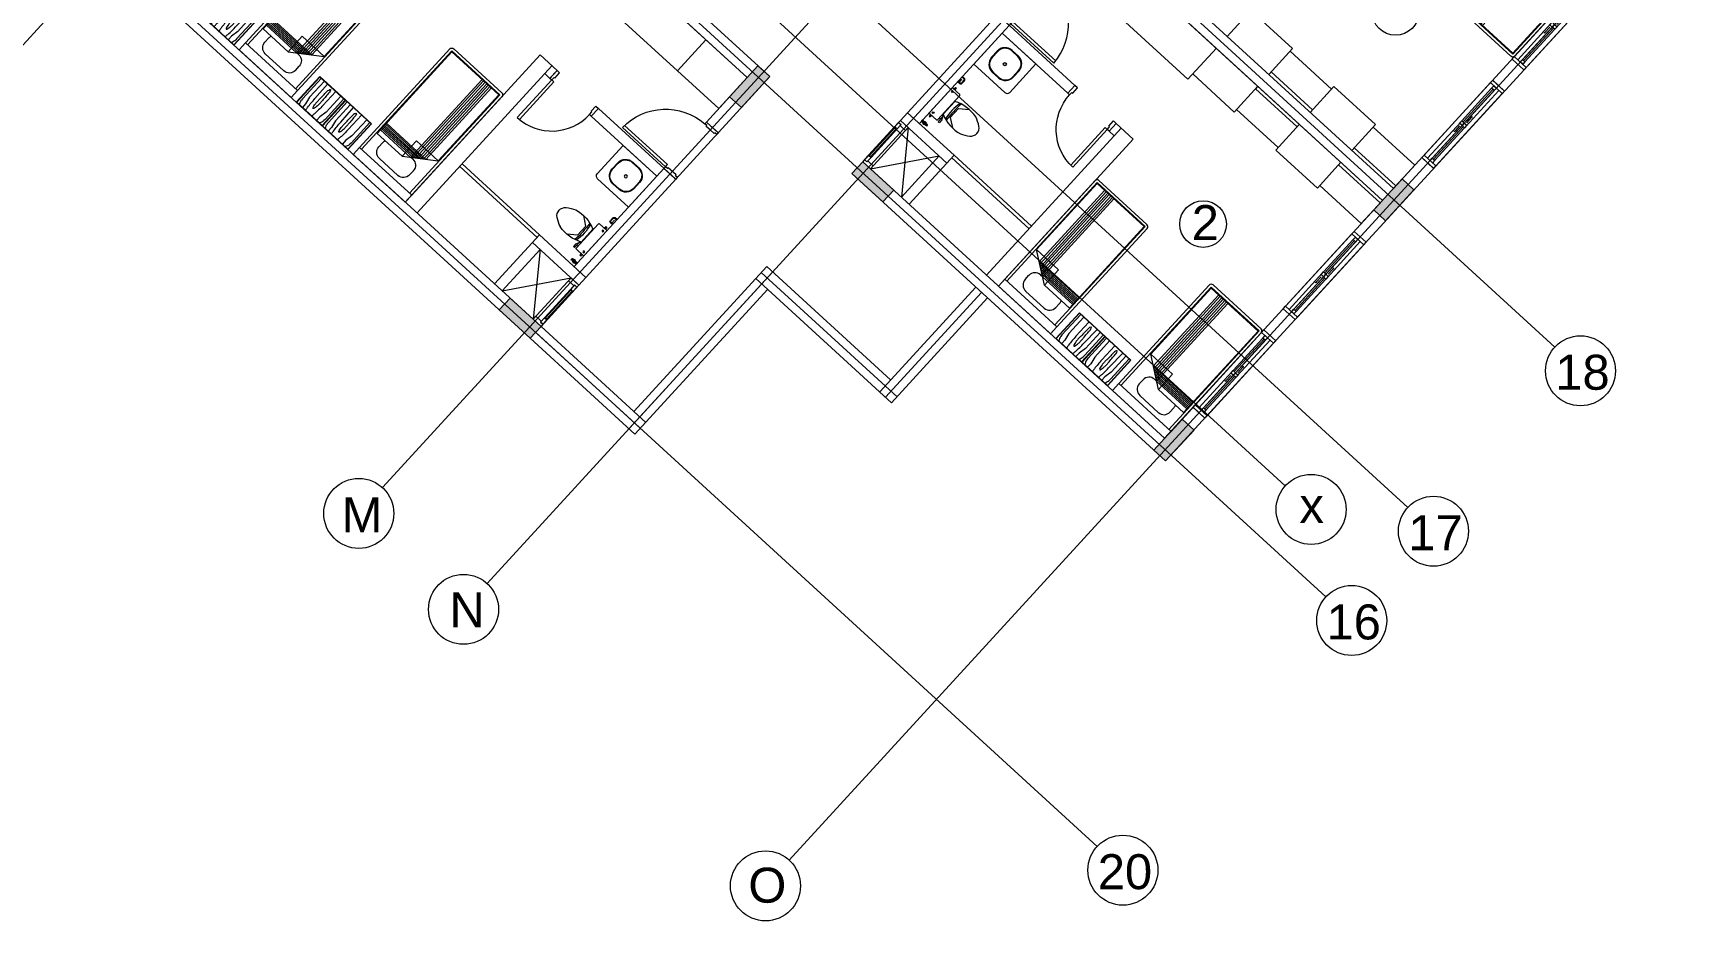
# Model space of a CAD drawing. Header units: metres. Extents: x 750 to 3116, y -341 to 1465.
# Drawn here: x 1629.59 to 1653.26, y 1251.89 to 1264.57 of the extents above; entities that cross this region are included whole.
import ezdxf
from ezdxf.enums import TextEntityAlignment as Align

# ---------------------------------------------------------------- set-up
doc = ezdxf.new("R2010")
doc.units = ezdxf.units.M
for name, color, linetype, lineweight in [('A-Door', 254, 'Continuous', 5), ('Bathroom Door', 252, 'Continuous', 5), ('Bathroom fur', 252, 'Continuous', 5), ('Centre Line', 7, 'Continuous', 13), ('Column', 50, 'Continuous', 20), ('Cutout', 153, 'Continuous', 5), ('Door', 253, 'Continuous', 5), ('Furniture', 44, 'Continuous', 5), ('GUIDE LINE', 7, 'Continuous', 5), ('Hatch', 251, 'Continuous', 5), ('Hidden line', 251, 'Continuous', 5), ('Inverted beam', 252, 'Continuous', 5), ('Railing', 190, 'Continuous', 5), ('Wall ext', 20, 'Continuous', 18), ('WINDOW', 33, 'Continuous', 5)]:
    doc.layers.add(name, color=color, linetype=linetype, lineweight=lineweight)
doc.layers.add('Text', color=7, linetype='Continuous')
doc.styles.get("Standard").update_dxf_attribs({"font": 'arial.ttf'})
doc.styles.add('TEXT-DET', font='simplex.shx', dxfattribs={"width": 0.7})

# ---------------------------------------------------------------- blocks, each defined once
blk = doc.blocks.new('Water Closet')
at = {"layer": 'Bathroom fur', "linetype": 'Continuous', "lineweight": -3}
for p, q in [((1886.331, 447.871), (1886.35, 447.871)), ((1886.364, 447.861), (1886.346, 447.861)), ((1886.364, 447.861), (1886.349, 447.87)), ((1886.364, 447.861), (1886.349, 447.853)), ((1886.364, 447.861), (1886.355, 447.877)), ((1886.364, 447.861), (1886.355, 447.846)), ((1886.364, 447.861), (1886.364, 447.879)), ((1886.364, 447.861), (1886.364, 447.879)), ((1886.364, 447.861), (1886.364, 447.879)), ((1886.364, 447.861), (1886.364, 447.879)), ((1886.364, 447.861), (1886.364, 447.879)), ((1886.364, 447.861), (1886.364, 447.879)), ((1886.364, 447.861), (1886.364, 447.879)), ((1886.364, 447.861), (1886.364, 447.879)), ((1886.364, 447.861), (1886.364, 447.879)), ((1886.364, 447.861), (1886.364, 447.879)), ((1886.364, 447.861), (1886.364, 447.879)), ((1886.364, 447.861), (1886.364, 447.879)), ((1886.364, 447.861), (1886.373, 447.877)), ((1886.364, 447.861), (1886.379, 447.87)), ((1886.364, 447.861), (1886.381, 447.861)), ((1886.364, 447.861), (1886.379, 447.853)), ((1886.364, 447.861), (1886.373, 447.846)), ((1886.364, 447.861), (1886.364, 447.844)), ((1886.378, 447.871), (1886.416, 447.871)), ((1886.416, 447.851), (1886.416, 447.871)), ((1886.331, 447.851), (1886.35, 447.851)), ((1886.378, 447.851), (1886.416, 447.851))]:
    blk.add_line(p, q, dxfattribs=at)
at = {"layer": 'Bathroom fur', "linetype": 'ByBlock'}
for p, q in [((1886.152, 447.554), (1886.027, 447.644)), ((1886.217, 447.662), (1886.217, 447.713)), ((1886.239, 447.713), (1886.217, 447.713)), ((1886.217, 447.662), (1886.232, 447.625)), ((1886.232, 447.625), (1886.239, 447.625)), ((1886.239, 447.608), (1886.239, 447.713)), ((1886.239, 447.666), (1886.264, 447.666)), ((1886.264, 447.23), (1886.264, 447.703)), ((1886.407, 447.713), (1886.274, 447.713)), ((1886.39, 447.724), (1886.365, 447.724)), ((1886.365, 447.724), (1886.365, 447.715)), ((1886.39, 447.715), (1886.365, 447.715)), ((1886.387, 447.744), (1886.368, 447.744)), ((1886.368, 447.744), (1886.368, 447.724)), ((1886.387, 447.744), (1886.387, 447.724)), ((1886.39, 447.724), (1886.39, 447.715)), ((1886.416, 447.23), (1886.416, 447.703)), ((1886.152, 447.379), (1886.152, 447.554)), ((1886.239, 447.608), (1886.264, 447.608)), ((1886.256, 447.343), (1886.256, 447.59)), ((1886.152, 447.379), (1886.027, 447.288)), ((1886.407, 447.22), (1886.274, 447.22)), ((1886.365, 447.208), (1886.365, 447.218)), ((1886.39, 447.218), (1886.365, 447.218)), ((1886.39, 447.208), (1886.365, 447.208)), ((1886.368, 447.189), (1886.368, 447.208)), ((1886.387, 447.189), (1886.368, 447.189)), ((1886.387, 447.189), (1886.387, 447.208)), ((1886.39, 447.208), (1886.39, 447.218))]:
    blk.add_line(p, q, dxfattribs=at)
at = {"layer": 'Bathroom fur'}
for p, q in [((1886.356, 447.031), (1886.356, 447.081)), ((1886.366, 447.031), (1886.366, 447.081)), ((1886.416, 447.106), (1886.381, 447.106)), ((1886.416, 447.096), (1886.381, 447.096)), ((1886.416, 447.016), (1886.381, 447.016)), ((1886.416, 447.006), (1886.381, 447.006))]:
    blk.add_line(p, q, dxfattribs=at)
at = {"layer": 'Bathroom fur', "linetype": 'Continuous', "lineweight": -3}
blk.add_circle((1886.364, 447.861), 0.0175, dxfattribs=at)
at = {"layer": 'Bathroom fur', "linetype": 'ByBlock'}
for centre in [(1886.378, 447.669), (1886.378, 447.264)]:
    blk.add_circle(centre, 0.0123, dxfattribs=at)
at = {"layer": 'Bathroom fur', "linetype": 'Continuous', "lineweight": -3}
blk.add_arc((1886.331, 447.861), 0.01, 90.002, 270, dxfattribs=at)
at = {"layer": 'Bathroom fur', "linetype": 'ByBlock'}
for centre, radius, start, end in [((1886.035, 447.208), 0.446, 109.2942, 127.2549), ((1886.017, 447.095), 0.55, 64.2321, 103.6755), ((1884.672, 447.479), 1.501, 353.4552, 5.5271), ((1886.274, 447.703), 0.00987, 90, 180), ((1886.407, 447.703), 0.00987, 0, 90), ((1885.835, 447.467), 0.119, 126.3794, 233.6206), ((1885.552, 447.472), 0.65, 345.9276, 13.0204), ((1886.041, 447.728), 0.451, 232.2382, 250.1051), ((1886.017, 447.838), 0.55, 256.3245, 295.7679), ((1886.274, 447.23), 0.00987, 180, 270), ((1886.407, 447.23), 0.00987, 270, 0)]:
    blk.add_arc(centre, radius, start, end, dxfattribs=at)
at = {"layer": 'Bathroom fur'}
for centre, radius, start, end in [((1886.381, 447.081), 0.025, 90, 180), ((1886.381, 447.031), 0.025, 180, 270), ((1886.381, 447.081), 0.015, 90, 180), ((1886.381, 447.031), 0.015, 180, 270)]:
    blk.add_arc(centre, radius, start, end, dxfattribs=at)
at = {"layer": 'Bathroom fur', "style": 'TEXT-DET', "width": 0.6}
blk.add_text('1', height=0.06, dxfattribs=at).set_placement((1886.394, 447.07), align=Align.MIDDLE)
blk = doc.blocks.new('Bed')
at = {"layer": 'Furniture', "linetype": 'Continuous'}
for p, q in [((1878.327, 465.952), (1879.337, 465.952)), ((1878.327, 465.817), (1878.327, 465.952)), ((1879.337, 465.952), (1879.337, 465.817)), ((1879.337, 465.817), (1878.327, 465.817)), ((1878.327, 463.909), (1878.327, 465.817)), ((1878.367, 463.909), (1878.367, 465.817)), ((1878.525, 465.544), (1878.525, 465.624)), ((1878.642, 465.742), (1879.002, 465.742)), ((1879.12, 465.624), (1879.12, 465.544)), ((1879.297, 465.817), (1879.297, 463.909)), ((1879.337, 465.817), (1879.337, 463.909)), ((1878.377, 465.499), (1878.862, 465.499)), ((1878.377, 463.919), (1878.377, 465.499)), ((1878.962, 465.429), (1878.377, 465.429)), ((1878.992, 465.407), (1878.377, 465.407)), ((1879.022, 465.386), (1878.377, 465.386)), ((1878.862, 465.499), (1879.287, 465.199)), ((1878.862, 465.199), (1878.862, 465.499)), ((1878.962, 463.919), (1878.962, 465.429)), ((1879.002, 465.427), (1878.965, 465.427)), ((1878.992, 463.919), (1878.992, 465.407)), ((1879.022, 463.919), (1879.022, 465.386)), ((1879.052, 465.365), (1878.377, 465.365)), ((1879.082, 465.344), (1878.377, 465.344)), ((1879.112, 465.323), (1878.377, 465.323)), ((1879.142, 465.302), (1878.377, 465.302)), ((1879.287, 465.199), (1878.862, 465.199)), ((1879.052, 463.919), (1879.052, 465.365)), ((1879.082, 463.919), (1879.082, 465.344)), ((1879.112, 463.919), (1879.112, 465.323)), ((1879.142, 463.919), (1879.142, 465.302)), ((1879.287, 465.199), (1879.287, 463.919)), ((1879.297, 463.909), (1878.367, 463.909)), ((1879.297, 463.869), (1878.367, 463.869)), ((1879.287, 463.919), (1878.377, 463.919))]:
    blk.add_line(p, q, dxfattribs=at)
for centre, radius, start, end in [((1878.642, 465.624), 0.117, 90, 180), ((1879.002, 465.624), 0.117, 360, 90), ((1878.642, 465.544), 0.117, 180.0006, 202.5189), ((1879.002, 465.544), 0.117, 270, 0), ((1878.367, 463.909), 0.04, 180, 270), ((1879.297, 463.909), 0.04, 270, 0)]:
    blk.add_arc(centre, radius, start, end, dxfattribs=at)
blk = doc.blocks.new('Nightstand')
at = {"layer": 'Furniture'}
for p, q in [((1879.838, 464.54), (1879.838, 464.04)), ((1880.338, 464.54), (1879.838, 464.54)), ((1879.843, 464.535), (1879.843, 464.045)), ((1880.333, 464.535), (1879.843, 464.535)), ((1879.869, 464.442), (1879.871, 464.467)), ((1879.869, 464.045), (1879.869, 464.442)), ((1879.929, 464.358), (1879.951, 464.469)), ((1879.951, 464.469), (1879.951, 464.535)), ((1880.074, 464.444), (1880.068, 464.44)), ((1880.08, 464.44), (1880.074, 464.444)), ((1880.226, 464.469), (1880.226, 464.535)), ((1880.248, 464.358), (1880.226, 464.469)), ((1880.308, 464.442), (1880.305, 464.467)), ((1880.308, 464.045), (1880.308, 464.442)), ((1880.333, 464.045), (1880.333, 464.535)), ((1880.338, 464.04), (1880.338, 464.54)), ((1879.929, 464.045), (1879.929, 464.358)), ((1879.997, 464.32), (1879.991, 464.045)), ((1880.147, 464.32), (1880.147, 464.045)), ((1880.248, 464.045), (1880.248, 464.358)), ((1879.838, 464.04), (1880.338, 464.04)), ((1879.843, 464.045), (1880.333, 464.045)), ((1880.068, 464.081), (1880.074, 464.077)), ((1880.074, 464.077), (1880.08, 464.081))]:
    blk.add_line(p, q, dxfattribs=at)
for centre, radius, start, end in [((1880.021, 464.452), 0.15, 146.5657, 174.2856), ((1881.576, 464.32), 1.578, 174.0179, 180), ((1880.825, 464.399), 0.823, 170.5074, 174.0179), ((1880.197, 464.382), 0.142, 155.8434, 169.4757), ((1879.951, 464.382), 0.142, 10.5243, 24.1566), ((1879.315, 464.399), 0.828, 5.9821, 9.4446), ((1878.564, 464.32), 1.583, 0, 5.9821), ((1880.156, 464.452), 0.15, 5.7144, 33.4343), ((1880.715, 464.32), 0.664, 175.5997, 180), ((1880.715, 464.32), 0.664, 180, 184.4003), ((1880.395, 464.345), 0.343, 169.4757, 175.5997), ((1886.298, 464.381), 6.246, 181.0259, 182.4606), ((1879.753, 464.345), 0.343, 4.4003, 10.5243), ((1873.85, 464.381), 6.246, 357.5394, 358.9741), ((1879.433, 464.32), 0.664, 0, 4.4003), ((1879.433, 464.32), 0.664, 355.5997, 0), ((1880.197, 464.139), 0.142, 190.5243, 204.1566), ((1879.951, 464.139), 0.142, 335.8434, 349.4757)]:
    blk.add_arc(centre, radius, start, end, dxfattribs=at)
blk = doc.blocks.new('Wash bashin')
at = {"layer": 'Bathroom fur', "ltscale": 0.35}
for p, q in [((1884.117, 437.933), (1884.717, 437.933)), ((1884.717, 437.333), (1884.717, 437.933)), ((1884.067, 437.333), (1884.067, 437.883)), ((1884.067, 437.333), (1884.717, 437.333))]:
    blk.add_line(p, q, dxfattribs=at)
at = {"layer": 'Bathroom fur'}
for p, q in [((1884.177, 437.568), (1884.177, 437.688)), ((1884.185, 437.568), (1884.185, 437.688)), ((1884.327, 437.838), (1884.447, 437.838)), ((1884.327, 437.83), (1884.447, 437.83)), ((1884.589, 437.688), (1884.589, 437.568)), ((1884.597, 437.688), (1884.597, 437.568)), ((1884.447, 437.426), (1884.327, 437.426)), ((1884.447, 437.418), (1884.327, 437.418))]:
    blk.add_line(p, q, dxfattribs=at)
blk.add_circle((1884.392, 437.633), 0.0225, dxfattribs=at)
at = {"layer": 'Bathroom fur', "ltscale": 0.35}
blk.add_arc((1884.117, 437.883), 0.05, 90, 180, dxfattribs=at)
at = {"layer": 'Bathroom fur'}
for centre, radius, start, end in [((1884.327, 437.688), 0.15, 90, 180), ((1884.327, 437.688), 0.142, 90, 180), ((1884.447, 437.688), 0.15, 0, 90), ((1884.447, 437.688), 0.142, 0, 90), ((1884.327, 437.568), 0.15, 180, 270), ((1884.327, 437.568), 0.142, 180, 270), ((1884.447, 437.568), 0.15, 270, 0), ((1884.447, 437.568), 0.142, 270, 0)]:
    blk.add_arc(centre, radius, start, end, dxfattribs=at)
blk = doc.blocks.new('Door 900')
at = {"layer": 'A-Door'}
for points in [[(29934124, 12198491), (29934164, 12198491), (29934164, 12198476), (29934239, 12198476), (29934314, 12198476), (29934314, 12198491), (29934354, 12198491), (29934354, 12198524), (29934239, 12198524), (29934124, 12198524)], [(29934164, 12197672), (29934314, 12197672), (29934314, 12197658), (29934354, 12197658), (29934354, 12197624), (29934239, 12197624), (29934124, 12197624), (29934124, 12197658), (29934164, 12197658)]]:
    blk.add_lwpolyline(points, close=True, dxfattribs=at)
blk.add_lwpolyline([(29935187, 12197658), (29934354, 12197658), (29934354, 12197698), (29935185, 12197698)], dxfattribs=at)
blk.add_arc((29934327, 12197631), 860, 1.7769, 88.2024, dxfattribs=at)
blk = doc.blocks.new('Door1')
at = {"layer": 'Bathroom Door'}
for p, q in [((1900.586, 444.886), (1899.856, 444.886)), ((1900.586, 444.846), (1899.857, 444.846))]:
    blk.add_line(p, q, dxfattribs=at)
for points in [[(1900.736, 444.921), (1900.586, 444.921), (1900.586, 444.886), (1900.636, 444.886), (1900.636, 444.871), (1900.736, 444.871), (1900.736, 444.921)], [(1900.586, 444.886), (1900.586, 444.846)], [(1900.736, 444.121), (1900.586, 444.121), (1900.586, 444.156), (1900.636, 444.156), (1900.636, 444.171), (1900.736, 444.171), (1900.736, 444.121)]]:
    blk.add_lwpolyline(points, dxfattribs=at)
blk.add_arc((1900.586, 444.886), 0.73, 180, 270, dxfattribs=at)
blk = doc.blocks.new('WINODO1')
at = {"layer": 'WINDOW', "linetype": 'Continuous'}
for p, q in [((2471212540, 936769700), (2471212491, 936769700)), ((2471212491, 936769700), (2471212491, 936769470)), ((2471212540, 936769700), (2471212540, 936769470)), ((2471213991, 936769700), (2471213943, 936769700)), ((2471213943, 936769700), (2471213943, 936769470)), ((2471213991, 936769700), (2471213991, 936769470)), ((2471212540, 936769470), (2471212491, 936769470)), ((2471213991, 936769470), (2471213943, 936769470))]:
    blk.add_line(p, q, dxfattribs=at)
at = {"layer": 'WINDOW'}
for p, q in [((2471212540, 936769700), (2471213943, 936769700)), ((2471212588, 936769633), (2471213217, 936769633)), ((2471212588, 936769585), (2471213217, 936769585)), ((2471213193, 936769561), (2471213089, 936769561)), ((2471213241, 936769633), (2471213943, 936769633)), ((2471213266, 936769585), (2471213895, 936769585)), ((2471213290, 936769609), (2471213394, 936769609)), ((2471213241, 936769537), (2471212540, 936769537)), ((2471212540, 936769470), (2471213943, 936769470)), ((2471213266, 936769537), (2471213895, 936769537))]:
    blk.add_line(p, q, dxfattribs=at)
at = {"layer": 'WINDOW', "color": 4}
blk.add_line((2471212588, 936769609), (2471213217, 936769609), dxfattribs=at)
at = {"layer": 'WINDOW', "color": 4, "true_color": 0x1fffff}
blk.add_line((2471213266, 936769561), (2471213895, 936769561), dxfattribs=at)
at = {"layer": 'WINDOW'}
for points in [[(2471212540, 936769585), (2471212588, 936769585), (2471212588, 936769633), (2471212540, 936769633)], [(2471213076, 936769561), (2471213089, 936769568), (2471213089, 936769554)], [(2471213217, 936769585), (2471213266, 936769585), (2471213266, 936769633), (2471213217, 936769633)], [(2471213217, 936769537), (2471213266, 936769537), (2471213266, 936769585), (2471213217, 936769585)], [(2471213406, 936769609), (2471213394, 936769616), (2471213394, 936769602)], [(2471213895, 936769537), (2471213943, 936769537), (2471213943, 936769585), (2471213895, 936769585)]]:
    blk.add_lwpolyline(points, close=True, dxfattribs=at)
blk = doc.blocks.new('700mm Door')
at = {"layer": 'Door'}
for points in [[(11493508.327, 4446107.926), (11493508.287, 4446107.926), (11493508.287, 4446107.776), (11493508.344, 4446107.776), (11493508.344, 4446107.868), (11493508.344, 4446107.88), (11493508.327, 4446107.88)], [(11493508.327, 4446107.88), (11493508.413, 4446107.88), (11493508.413, 4446107.926), (11493508.327, 4446107.926)], [(11493508.413, 4446107.891), (11493508.961, 4446107.891), (11493508.961, 4446107.914), (11493508.413, 4446107.914)], [(11493509.047, 4446107.88), (11493508.961, 4446107.88), (11493508.961, 4446107.926), (11493509.047, 4446107.926)], [(11493509.047, 4446107.926), (11493509.047, 4446107.88), (11493509.03, 4446107.88), (11493509.03, 4446107.868), (11493509.03, 4446107.776), (11493509.087, 4446107.776), (11493509.087, 4446107.926)]]:
    blk.add_lwpolyline(points, close=True, dxfattribs=at)
at = {"layer": 'Door', "color": 1}
blk.add_lwpolyline([(11493508.413, 4446107.88), (11493508.961, 4446107.88), (11493508.961, 4446107.926), (11493508.413, 4446107.926)], close=True, dxfattribs=at)

msp = doc.modelspace()

# ---------------------------------------------------------------- hatches: boundary and pattern name
at = {"layer": 'Hatch', "transparency": 33554687}
h = msp.add_hatch(color=256, dxfattribs=at)
h.dxf.hatch_style = 1
h.paths.add_polyline_path([(1646.175, 1258.901), (1646.005, 1259.057), (1645.846, 1258.883), (1645.755, 1258.784), (1645.6, 1258.614), (1645.769, 1258.459)])
h.paths.add_polyline_path([(1641.884, 1262.33), (1641.441, 1262.735), (1641.286, 1262.566), (1641.728, 1262.16)])
h.paths.add_polyline_path([(1645.004, 1266.285), (1644.835, 1266.44), (1644.43, 1265.998), (1644.599, 1265.842)])
h.paths.add_polyline_path([(1649.318, 1262.334), (1649.149, 1262.489), (1648.743, 1262.046), (1648.913, 1261.891)])
h.paths.add_polyline_path([(1652.587, 1265.902), (1652.417, 1266.057), (1652.384, 1266.021), (1652.292, 1265.921), (1652.012, 1265.615), (1652.182, 1265.46)])
h.paths.add_polyline_path([(1655.856, 1269.471), (1655.686, 1269.626), (1655.281, 1269.183), (1655.45, 1269.028)])
h.paths.add_polyline_path([(1659.124, 1273.039), (1658.955, 1273.194), (1658.921, 1273.158), (1658.83, 1273.058), (1658.549, 1272.752), (1658.719, 1272.597)])
h.paths.add_polyline_path([(1661.826, 1276.876), (1661.67, 1276.707), (1662.113, 1276.302), (1662.268, 1276.471)])
h.paths.add_polyline_path([(1657.785, 1280.578), (1657.629, 1280.408), (1658.072, 1280.003), (1658.227, 1280.173)])
h.paths.add_polyline_path([(1652.746, 1278.631), (1652.591, 1278.461), (1653.033, 1278.056), (1653.189, 1278.225)])
h.paths.add_polyline_path([(1654.516, 1277.009), (1654.361, 1276.84), (1654.803, 1276.435), (1654.958, 1276.604)])
h.paths.add_polyline_path([(1650.045, 1274.793), (1649.875, 1274.948), (1649.47, 1274.506), (1649.64, 1274.351)])
h.paths.add_polyline_path([(1651.542, 1273.422), (1651.372, 1273.577), (1650.967, 1273.135), (1651.137, 1272.98)])
h.paths.add_polyline_path([(1647.979, 1269.872), (1647.823, 1269.703), (1648.266, 1269.297), (1648.421, 1269.467)])
h.paths.add_polyline_path([(1646.209, 1271.493), (1646.053, 1271.324), (1646.496, 1270.919), (1646.651, 1271.088), (1646.541, 1271.189)])
h.paths.add_polyline_path([(1647.245, 1283.669), (1647.076, 1283.825), (1646.67, 1283.382), (1646.84, 1283.227), (1646.999, 1283.4), (1647.09, 1283.5)])
h.paths.add_polyline_path([(1644.101, 1280.237), (1643.932, 1280.393), (1643.527, 1279.95), (1643.696, 1279.795)])
h.paths.add_polyline_path([(1640.833, 1276.669), (1640.663, 1276.824), (1640.258, 1276.382), (1640.427, 1276.226)])
h.paths.add_polyline_path([(1637.689, 1273.237), (1637.519, 1273.392), (1637.114, 1272.95), (1637.284, 1272.794)])
h.paths.add_polyline_path([(1643.632, 1267.792), (1643.463, 1267.948), (1643.058, 1267.505), (1643.227, 1267.35)])
h.paths.add_polyline_path([(1634.17, 1269.395), (1634.001, 1269.551), (1633.595, 1269.108), (1633.765, 1268.953)])
h.paths.add_polyline_path([(1640.114, 1263.951), (1639.944, 1264.106), (1639.539, 1263.664), (1639.709, 1263.509)])
h.paths.add_polyline_path([(1631.152, 1266.1), (1630.982, 1266.255), (1630.577, 1265.812), (1630.746, 1265.657)])
h.paths.add_polyline_path([(1636.403, 1260.788), (1636.247, 1260.618), (1636.69, 1260.213), (1636.845, 1260.383)])
h.paths.add_polyline_path([(1636.008, 1280.837), (1635.839, 1280.992), (1635.433, 1280.55), (1635.603, 1280.395)])
h.paths.add_polyline_path([(1632.989, 1277.541), (1632.82, 1277.697), (1632.415, 1277.254), (1632.584, 1277.099)])
h.paths.add_polyline_path([(1628.506, 1281.648), (1628.101, 1281.206), (1628.27, 1281.05), (1628.676, 1281.493)])
h.paths.add_polyline_path([(1631.525, 1284.944), (1631.369, 1284.774), (1631.812, 1284.369), (1631.967, 1284.538)])
h.paths.add_polyline_path([(1626.486, 1282.996), (1626.331, 1282.827), (1626.773, 1282.421), (1626.929, 1282.591)])
h.paths.add_polyline_path([(1623.218, 1279.428), (1623.062, 1279.258), (1623.505, 1278.853), (1623.66, 1279.022)])
h.paths.add_polyline_path([(1619.143, 1283.411), (1618.973, 1283.566), (1618.568, 1283.124), (1618.738, 1282.968)])
h.paths.add_polyline_path([(1622.117, 1286.998), (1621.962, 1286.829), (1622.404, 1286.423), (1622.56, 1286.593)])
h.paths.add_polyline_path([(1615.874, 1279.842), (1615.705, 1279.998), (1615.299, 1279.555), (1615.469, 1279.4)])
h.paths.add_polyline_path([(1612.731, 1276.41), (1612.561, 1276.566), (1612.156, 1276.123), (1612.325, 1275.968)])
h.paths.add_polyline_path([(1617.203, 1272.314), (1616.798, 1271.871), (1616.967, 1271.716), (1617.373, 1272.158)])
h.paths.add_polyline_path([(1619.949, 1275.859), (1619.794, 1275.69), (1620.236, 1275.284), (1620.391, 1275.454), (1620.281, 1275.555)])
h.paths.add_polyline_path([(1626.327, 1270.268), (1626.157, 1270.423), (1625.752, 1269.981), (1625.922, 1269.825)])
h.paths.add_polyline_path([(1621.719, 1274.238), (1621.563, 1274.069), (1622.006, 1273.663), (1622.161, 1273.833)])
h.paths.add_polyline_path([(1624.987, 1277.807), (1624.832, 1277.637), (1625.274, 1277.232), (1625.43, 1277.401)])
h.paths.add_polyline_path([(1629.301, 1273.855), (1628.896, 1273.413), (1629.066, 1273.257), (1629.471, 1273.7)])
h.paths.add_polyline_path([(1623.058, 1266.699), (1622.889, 1266.855), (1622.483, 1266.412), (1622.653, 1266.257)])
h.paths.add_polyline_path([(1619.915, 1263.267), (1619.745, 1263.423), (1619.34, 1262.98), (1619.509, 1262.825)])
h.paths.add_polyline_path([(1615.181, 1267.101), (1615.026, 1266.931), (1615.468, 1266.526), (1615.624, 1266.696)])
h.paths.add_polyline_path([(1618.745, 1270.651), (1618.575, 1270.806), (1618.17, 1270.364), (1618.339, 1270.208)])
h.paths.add_polyline_path([(1613.411, 1268.722), (1613.256, 1268.553), (1613.699, 1268.147), (1613.854, 1268.317)])
h.paths.add_polyline_path([(1609.042, 1272.724), (1608.887, 1272.555), (1609.329, 1272.149), (1609.485, 1272.319)])
h.paths.add_polyline_path([(1605.774, 1269.156), (1605.618, 1268.986), (1606.061, 1268.581), (1606.216, 1268.75)])

# ---------------------------------------------------------------- linework, layer by layer
at = {"layer": 'Bathroom fur'}
for p, q in [((1636.789, 1261.654), (1635.683, 1262.667)), ((1636.823, 1261.691), (1635.717, 1262.704)), ((1642.713, 1262.791), (1643.819, 1261.778)), ((1642.747, 1262.828), (1643.853, 1261.815))]:
    msp.add_line(p, q, dxfattribs=at)
at = {"layer": 'Centre Line', "color": 30, "true_color": 0xf26722}
for p, q in [((1652.455, 1289.528), (1628.635, 1263.523)), ((1651.328, 1260.086), (1619.827, 1288.94)), ((1649.228, 1257.793), (1617.727, 1286.647)), ((1648.059, 1256.517), (1616.559, 1285.371)), ((1658.399, 1284.084), (1634.579, 1258.078)), ((1659.896, 1282.712), (1636.076, 1256.707)), ((1664.21, 1278.761), (1640.389, 1252.756)), ((1644.79, 1252.949), (1629.18, 1267.248))]:
    msp.add_line(p, q, dxfattribs=at)
at = {"layer": 'Centre Line', "color": 3, "true_color": 0x1fff1f}
msp.add_lwpolyline([(1589.677, 1286.066), (1612.323, 1265.323), (1624.767, 1278.909), (1647.479, 1258.105)], dxfattribs=at)
at = {"layer": 'Centre Line', "color": 30, "true_color": 0xf26722}
for centre in [(1651.697, 1259.748), (1634.241, 1257.71), (1647.848, 1257.767), (1649.596, 1257.455), (1635.738, 1256.339), (1648.428, 1256.18), (1645.159, 1252.611), (1640.052, 1252.387)]:
    msp.add_circle(centre, 0.5, dxfattribs=at)
at = {"layer": 'Column'}
for points in [[(1639.539, 1263.664), (1639.944, 1264.106), (1640.114, 1263.951), (1639.709, 1263.509), (1639.539, 1263.664)], [(1641.441, 1262.735), (1641.884, 1262.33), (1641.728, 1262.16), (1641.286, 1262.566), (1641.441, 1262.735)], [(1648.743, 1262.046), (1649.149, 1262.489), (1649.318, 1262.334), (1648.913, 1261.891), (1648.743, 1262.046)], [(1636.403, 1260.788), (1636.845, 1260.383), (1636.69, 1260.213), (1636.247, 1260.618), (1636.403, 1260.788)], [(1645.6, 1258.614), (1646.005, 1259.057), (1646.175, 1258.901), (1645.769, 1258.459), (1645.6, 1258.614)]]:
    msp.add_lwpolyline(points, dxfattribs=at)
at = {"layer": 'Cutout'}
for p, q in [((1642.092, 1263.224), (1641.994, 1262.229)), ((1641.552, 1262.634), (1642.535, 1262.819)), ((1636.832, 1261.479), (1636.735, 1260.484)), ((1636.292, 1260.889), (1637.275, 1261.074))]:
    msp.add_line(p, q, dxfattribs=at)
at = {"layer": 'Furniture'}
msp.add_line((1644.319, 1265.536), (1646.089, 1263.915), dxfattribs=at)
for points in [[(1634.015, 1269.226), (1639.789, 1263.937)], [(1649.024, 1262.352), (1644.879, 1266.148), (1645.285, 1266.591)], [(1648.868, 1262.183), (1644.724, 1265.979), (1644.319, 1265.536)], [(1638.019, 1265.558), (1637.614, 1265.115), (1639.384, 1263.494)], [(1647.055, 1264.97), (1646.649, 1264.527)], [(1646.987, 1264.896), (1647.581, 1264.352), (1647.243, 1263.984)], [(1639.199, 1264.477), (1638.794, 1264.035)], [(1646.089, 1263.915), (1646.494, 1264.358)], [(1647.547, 1264.315), (1648.14, 1263.772)], [(1639.384, 1263.494), (1639.789, 1263.937)], [(1646.156, 1263.989), (1646.75, 1263.445), (1647.088, 1263.814)], [(1647.088, 1263.814), (1647.054, 1263.777), (1647.647, 1263.233)], [(1647.277, 1264.021), (1647.87, 1263.477)], [(1647.836, 1263.44), (1648.174, 1263.809), (1648.768, 1263.265), (1648.43, 1262.896)], [(1646.784, 1263.482), (1647.377, 1262.938)], [(1647.681, 1263.27), (1647.343, 1262.902), (1647.937, 1262.358), (1648.275, 1262.727)], [(1648.734, 1263.228), (1649.328, 1262.684), (1649.024, 1262.352)], [(1648.464, 1262.933), (1649.057, 1262.389)], [(1648.241, 1262.69), (1648.835, 1262.146), (1648.868, 1262.183)], [(1647.971, 1262.395), (1648.564, 1261.851), (1648.868, 1262.183)]]:
    msp.add_lwpolyline(points, dxfattribs=at)
at = {"layer": 'GUIDE LINE'}
for centre in [(1649.055, 1264.875), (1646.305, 1261.845)]:
    msp.add_circle(centre, 0.333, dxfattribs=at)
at = {"layer": 'Hidden line'}
for p, q in [((1638.77, 1262.484), (1639.378, 1263.148)), ((1641.982, 1263.325), (1641.441, 1262.735)), ((1642.092, 1263.224), (1641.552, 1262.634)), ((1636.735, 1260.484), (1637.275, 1261.074)), ((1636.845, 1260.383), (1637.386, 1260.972))]:
    msp.add_line(p, q, dxfattribs=at)
at = {"layer": 'Inverted beam'}
for p, q in [((1638.172, 1259.167), (1640.07, 1261.238)), ((1640.07, 1261.238), (1641.84, 1259.617)), ((1639.915, 1261.069), (1641.854, 1259.292)), ((1638.187, 1258.842), (1640.084, 1260.913)), ((1643.056, 1260.945), (1641.684, 1259.448)), ((1643.225, 1260.789), (1641.854, 1259.292)), ((1636.845, 1260.383), (1638.342, 1259.011)), ((1636.69, 1260.213), (1638.187, 1258.842))]:
    msp.add_line(p, q, dxfattribs=at)
at = {"layer": 'Railing'}
for p, q in [((1640.155, 1261.161), (1638.102, 1258.919)), ((1641.932, 1259.377), (1639.992, 1261.154)), ((1641.769, 1259.37), (1643.14, 1260.867)), ((1636.767, 1260.298), (1638.264, 1258.927))]:
    msp.add_line(p, q, dxfattribs=at)
at = {"layer": 'Wall ext'}
for p, q in [((1645.769, 1258.459), (1662.268, 1276.471)), ((1640.114, 1263.951), (1634.001, 1269.551)), ((1634.015, 1269.226), (1639.789, 1263.937)), ((1648.868, 1262.183), (1644.724, 1265.979)), ((1644.879, 1266.148), (1649.024, 1262.352)), ((1636.69, 1260.213), (1630.577, 1265.812)), ((1636.845, 1260.383), (1630.902, 1265.827)), ((1652.137, 1265.751), (1649.024, 1262.352)), ((1643.366, 1264.837), (1641.982, 1263.325)), ((1644.472, 1263.824), (1643.366, 1264.837)), ((1642.252, 1263.28), (1643.536, 1264.682)), ((1644.371, 1263.713), (1643.434, 1264.571)), ((1634.906, 1262.159), (1636.831, 1264.261)), ((1635.075, 1262.004), (1637, 1264.105)), ((1636.831, 1264.261), (1637.074, 1264.038)), ((1650.719, 1264.203), (1650.888, 1264.047)), ((1636.899, 1263.995), (1636.973, 1263.927)), ((1636.973, 1263.927), (1637.074, 1264.038)), ((1639.209, 1263.303), (1639.789, 1263.937)), ((1639.378, 1263.148), (1640.114, 1263.951)), ((1644.371, 1263.713), (1644.472, 1263.824)), ((1650.442, 1263.901), (1650.612, 1263.746)), ((1637.563, 1263.387), (1637.664, 1263.497)), ((1637.563, 1263.387), (1638.499, 1262.529)), ((1637.664, 1263.497), (1638.77, 1262.484)), ((1642.747, 1262.828), (1642.083, 1263.436)), ((1639.209, 1263.303), (1639.378, 1263.148)), ((1642.645, 1262.717), (1641.982, 1263.325)), ((1643.211, 1261.114), (1645.136, 1263.216)), ((1644.961, 1263.173), (1645.062, 1263.283)), ((1645.035, 1263.105), (1644.961, 1263.173)), ((1645.306, 1263.06), (1645.062, 1263.283)), ((1643.381, 1260.959), (1645.306, 1263.06)), ((1637.317, 1261.238), (1638.601, 1262.64)), ((1641.441, 1262.735), (1641.286, 1262.566)), ((1641.441, 1262.735), (1645.755, 1258.784)), ((1641.994, 1262.229), (1642.535, 1262.819)), ((1642.105, 1262.127), (1642.747, 1262.828)), ((1649.429, 1262.795), (1649.599, 1262.64)), ((1637.386, 1260.972), (1638.77, 1262.484)), ((1641.286, 1262.566), (1645.769, 1258.459)), ((1645.755, 1258.784), (1648.868, 1262.183)), ((1636.823, 1261.691), (1636.181, 1260.99)), ((1636.823, 1261.691), (1637.487, 1261.083)), ((1648.463, 1261.74), (1648.633, 1261.585)), ((1636.832, 1261.479), (1636.292, 1260.889)), ((1636.722, 1261.58), (1637.386, 1260.972)), ((1647.45, 1260.634), (1647.62, 1260.479)), ((1636.69, 1260.213), (1636.845, 1260.383)), ((1647.173, 1260.332), (1647.343, 1260.177)), ((1646.16, 1259.226), (1646.33, 1259.071))]:
    msp.add_line(p, q, dxfattribs=at)

# ---------------------------------------------------------------- block references
at = {"xscale": -1}
for name, p, rotation in [('Bed', (2722.502, -346.559), 317.5109696397852), ('Bed', (562.167, 2876.644), 137.510969639765), ('Bed', (563.797, 2875.151), 137.510969639765), ('Nightstand', (560.917, 2875.874), 137.510969639765), ('Nightstand', (561.286, 2875.536), 137.510969639765)]:
    msp.add_blockref(name, p, dxfattribs=dict(at, rotation=rotation))
for name, p, rotation in [('Nightstand', (3332.436, 337.221), 137.5109696397652), ('Bed', (3343.943, 335.158), 137.5109696397852), ('Bed', (3345.573, 333.665), 137.5109696397852), ('Nightstand', (3344.546, 332.691), 137.5109696397852), ('Nightstand', (3344.915, 332.353), 137.5109696397852)]:
    msp.add_blockref(name, p, dxfattribs=dict(rotation=rotation))
at = {"layer": 'A-Door'}
for p, xscale, yscale, zscale, rotation in [((-28669.13, 12489.203), 0.001000000000000001, 0.001000000000000001, 0.001000000000000001, 317.5109696398649), ((15473.52, -27951.101), -0.001, 0.001, 0.001, 317.510969639692)]:
    msp.add_blockref('Door 900', p, dxfattribs=dict(at, xscale=xscale, yscale=yscale, zscale=zscale, rotation=rotation))
at = {"layer": 'Bathroom Door', "rotation": 47.51096963992801}
msp.add_blockref('Door1', (681.312, -438.099), dxfattribs=at)
at = {"layer": 'Bathroom Door', "xscale": -1, "rotation": 227.5109696396224}
msp.add_blockref('Door1', (33.125, 162.19), dxfattribs=at)
at = {"layer": 'Bathroom fur', "rotation": 137.5109696397852}
for name, p in [('Wash bashin', (3328.634, 314.033)), ('Water Closet', (3335.853, 319.399))]:
    msp.add_blockref(name, p, dxfattribs=at)
at = {"layer": 'Bathroom fur', "xscale": -1, "rotation": 137.510969639765}
for name, p in [('Wash bashin', (544.093, 2858.052)), ('Water Closet', (548.806, 2865.713))]:
    msp.add_blockref(name, p, dxfattribs=at)
at = {"layer": 'Cutout', "rotation": 47.51106027023705}
msp.add_blockref('700mm Door', (-4483029.89, -11477253.348), dxfattribs=at)
at = {"layer": 'Cutout', "xscale": -1, "rotation": 227.5109616917831}
msp.add_blockref('700mm Door', (-11040232.676, -5471008.425), dxfattribs=at)
at = {"layer": 'WINDOW', "linetype": 'Continuous', "xscale": -0.001, "yscale": 0.001, "zscale": 0.001, "rotation": 47.51096963981065}
for p in [(2361610.058, 1190813.688), (2361608.769, 1190812.28), (2361606.79, 1190810.119), (2361605.5, 1190808.711)]:
    msp.add_blockref('WINODO1', p, dxfattribs=at)

# ---------------------------------------------------------------- texts
at = {"layer": 'Text', "color": 30, "true_color": 0xf26722, "char_height": 0.5, "attachment_point": 1}
for s, width, insert in [('2', 3.12418, (1646.142, 1262.116)), ('18', 0.83687, (1651.337, 1259.977)), ('M', 0.83687, (1633.997, 1257.94)), ('x', 0.83687, (1647.681, 1258.075)), ('17', 0.83687, (1649.237, 1257.684)), ('N', 0.83687, (1635.537, 1256.582)), ('16', 0.83687, (1648.068, 1256.409)), ('20', 0.83687, (1644.8, 1252.84)), ('O', 0.83687, (1639.807, 1252.647))]:
    msp.add_mtext_dynamic_manual_height_columns(s, width=width, gutter_width=12.5, heights=[0], dxfattribs=dict(at, insert=insert))

doc.saveas('drawing.dxf')
